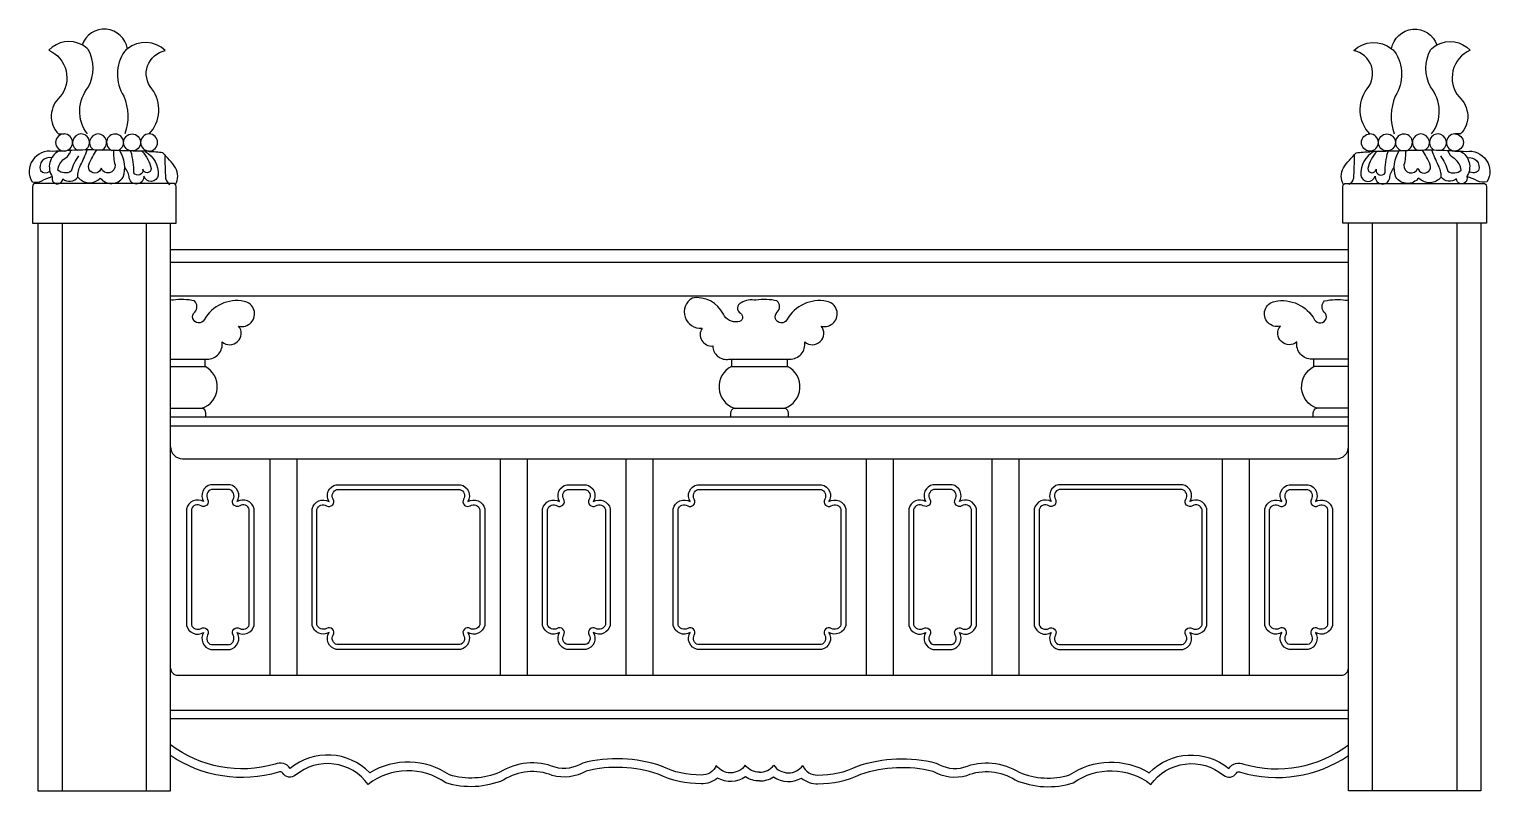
# Model space of a CAD drawing. Extents: x 177 to 2606, y 1151 to 2417.
import ezdxf

# ---------------------------------------------------------------- set-up
doc = ezdxf.new("R2010")
doc.units = 0
doc.header["$LTSCALE"] = 0.85
doc.header["$MEASUREMENT"] = 0
for name, color, linetype in [('3', 3, 'CONTINUOUS'), ('4', 4, 'CONTINUOUS'), ('7', 7, 'CONTINUOUS')]:
    doc.layers.add(name, color=color, linetype=linetype)

msp = doc.modelspace()

# ---------------------------------------------------------------- linework, layer by layer
at = {"layer": '3'}
for p, q in [((412.1, 2030), (2371, 2030)), ((412.1, 1868.6), (469.4, 1868.6)), ((412.1, 1856.6), (469.4, 1856.6)), ((1344.8, 1868.6), (1438.3, 1868.6)), ((1344.8, 1856.6), (1438.3, 1856.6)), ((2371, 1868.6), (2313.7, 1868.6)), ((2371, 1856.6), (2313.7, 1856.6)), ((412.1, 1758), (2371, 1758))]:
    msp.add_line(p, q, dxfattribs=at)
for points in [[(273.7, 2243.2, -0.351325), (275.8, 2321.6, 0.23985), (275.8, 2383.2, 0.06371), (265, 2391.3, 0.06371)], [(340.3, 2384.9, 0.089019), (335.4, 2380.5, 0.300258), (334.1, 2306.2, -0.189853), (335.9, 2243.2)], [(2442.8, 2384.9, -0.089019), (2447.6, 2380.5, -0.300258), (2449, 2306.2, 0.189853), (2447.2, 2243.2)], [(2509.4, 2243.2, 0.351325), (2507.3, 2321.6, -0.23985), (2507.3, 2383.2, -0.06371), (2518.1, 2391.3, -0.06371)], [(259.1, 2207, 0.097598), (246.7, 2181.2, -0.337976), (224.6, 2183.2, -0.194188), (235.2, 2201.9, 0.186969), (244.1, 2211, 0.21396), (245.6, 2215.9, 0.21396)], [(317.4, 2215.8, 0.08206), (319.7, 2191.7, -0.916184), (296.7, 2186.6, -1.036898), (276, 2192.1, -0.062495), (289.4, 2216.6)], [(364.9, 2214.2, -0.126579), (379.8, 2185.7, -0.92779), (366.2, 2184.5, -0.809505), (350.9, 2178.7, 0.086034), (346.1, 2214.1, 0.086034)], [(2418.2, 2214.2, 0.126579), (2403.3, 2185.7, 0.92779), (2416.9, 2184.5, 0.809505), (2432.2, 2178.7, -0.086034), (2437, 2214.1, -0.086034)], [(2465.7, 2215.8, -0.08206), (2463.4, 2191.7, 0.916184), (2486.4, 2186.6, 1.036898), (2507.1, 2192.1, 0.062495), (2493.6, 2216.6)], [(2524, 2207, -0.097598), (2536.4, 2181.2, 0.337976), (2558.5, 2183.2, 0.194188), (2547.8, 2201.9, -0.186969), (2538.9, 2211, -0.21396), (2537.5, 2215.9, -0.21396)], [(214.3, 2203.6, 0.585555), (195.5, 2182.5, 0.386882), (211.3, 2181.2, 0.386882)], [(402.8, 2208.3, 0.023177), (403.7, 2169.6, 0.193142), (411.1, 2159.1, 0.193142)], [(2380.3, 2208.3, -0.023177), (2379.4, 2169.6, -0.193142), (2371.9, 2159.1, -0.193142)], [(2568.7, 2203.6, -0.585555), (2587.6, 2182.5, -0.386882), (2571.7, 2181.2, -0.386882)], [(1391.5, 1181.7, -0.235474), (1367.9, 1193.4, -0.510028), (1319.4, 1193, -0.328161), (1294.6, 1177.2, -0.119513), (1228.7, 1191.9, 0.147077), (1097.5, 1197.1, -0.208934), (1051.5, 1190.1, 0.240594), (959.6, 1181.7, -0.172307), (876, 1177.3, 0.294915), (743.3, 1180.8, 0.391843), (610.7, 1188, 0.390065), (585.8, 1195.1, -0.234975), (412.1, 1227.3)], [(1391.5, 1181.7, 0.235474), (1415.2, 1193.4, 0.510028), (1463.7, 1193, 0.328161), (1488.4, 1177.2, 0.119513), (1554.4, 1191.9, -0.147077), (1685.6, 1197.1, 0.208934), (1731.5, 1190.1, -0.240594), (1823.5, 1181.7, 0.172307), (1907.1, 1177.3, -0.294915), (2039.7, 1180.8, -0.391843), (2172.4, 1188, -0.390065), (2197.3, 1195.1, 0.234975), (2371, 1227.3)]]:
    msp.add_lwpolyline(points, format="xyb", dxfattribs=at)
for points in [[(231.5, 2095), (231.5, 1151)], [(372.1, 1151), (372.1, 2095)], [(2411, 1151), (2411, 2095)], [(2551.5, 2095), (2551.5, 1151)]]:
    msp.add_lwpolyline(points, dxfattribs=at)
for points in [[(478.9, 1386), (510.9, 1386, 0.511858), (522.9, 1414.2, 0.511858), (551, 1426.1), (551, 1619.8, 0.511858), (522.9, 1631.8, 0.511858), (510.9, 1660), (478.9, 1660, 0.511858), (466.9, 1631.8, 0.511858), (438.7, 1619.8), (438.7, 1426.1, 0.511858), (466.9, 1414.2, 0.511858)], [(479.9, 1394), (509.9, 1394, 0.489654), (516, 1410, -0.783486), (527, 1421, 0.489654), (543, 1427.2), (543, 1618.8, 0.489654), (527, 1625, -0.783486), (516, 1635.9, 0.489654), (509.9, 1652), (479.9, 1652, 0.489654), (473.7, 1635.9, -0.783486), (462.7, 1625, 0.489654), (446.7, 1618.8), (446.7, 1427.2, 0.489654), (462.7, 1421, -0.783486), (473.7, 1410, 0.489654)], [(687.6, 1386, -0.511858), (675.6, 1414.2, -0.511858), (647.5, 1426.1), (647.5, 1619.8, -0.511858), (675.6, 1631.8, -0.511858), (687.6, 1660), (894.3, 1660, -0.511858), (906.3, 1631.8, -0.511858), (934.5, 1619.8), (934.5, 1426.1, -0.511858), (906.3, 1414.2, -0.511858), (894.3, 1386)], [(688.7, 1394, -0.489654), (682.5, 1410, 0.783486), (671.5, 1421, -0.489654), (655.5, 1427.2), (655.5, 1618.8, -0.489654), (671.5, 1625, 0.783486), (682.5, 1635.9, -0.489654), (688.7, 1652), (893.3, 1652, -0.489654), (899.5, 1635.9, 0.783486), (910.4, 1625, -0.489654), (926.5, 1618.8), (926.5, 1427.2, -0.489654), (910.4, 1421, 0.783486), (899.5, 1410, -0.489654), (893.3, 1394)], [(1103.1, 1386), (1071.1, 1386, -0.511858), (1059.1, 1414.2, -0.511858), (1030.9, 1426.1), (1030.9, 1619.8, -0.511858), (1059.1, 1631.8, -0.511858), (1071.1, 1660), (1103.1, 1660, -0.511858), (1115.1, 1631.8, -0.511858), (1143.3, 1619.8), (1143.3, 1426.1, -0.511858), (1115.1, 1414.2, -0.511858)], [(1102.1, 1394), (1072.1, 1394, -0.489654), (1065.9, 1410, 0.783486), (1054.9, 1421, -0.489654), (1038.9, 1427.2), (1038.9, 1618.8, -0.489654), (1054.9, 1625, 0.783486), (1065.9, 1635.9, -0.489654), (1072.1, 1652), (1102.1, 1652, -0.489654), (1108.2, 1635.9, 0.783486), (1119.2, 1625, -0.489654), (1135.3, 1618.8), (1135.3, 1427.2, -0.489654), (1119.2, 1421, 0.783486), (1108.2, 1410, -0.489654)], [(1288.2, 1386, -0.511858), (1276.2, 1414.2, -0.511858), (1248, 1426.1), (1248, 1619.8, -0.511858), (1276.2, 1631.8, -0.511858), (1288.2, 1660), (1494.9, 1660, -0.511858), (1506.9, 1631.8, -0.511858), (1535, 1619.8), (1535, 1426.1, -0.511858), (1506.9, 1414.2, -0.511858), (1494.9, 1386)], [(1289.2, 1394, -0.489654), (1283.1, 1410, 0.783486), (1272.1, 1421, -0.489654), (1256, 1427.2), (1256, 1618.8, -0.489654), (1272.1, 1625, 0.783486), (1283.1, 1635.9, -0.489654), (1289.2, 1652), (1493.9, 1652, -0.489654), (1500, 1635.9, 0.783486), (1511, 1625, -0.489654), (1527, 1618.8), (1527, 1427.2, -0.489654), (1511, 1421, 0.783486), (1500, 1410, -0.489654), (1493.9, 1394)], [(1680, 1386), (1712, 1386, 0.511858), (1724, 1414.2, 0.511858), (1752.2, 1426.1), (1752.2, 1619.8, 0.511858), (1724, 1631.8, 0.511858), (1712, 1660), (1680, 1660, 0.511858), (1668, 1631.8, 0.511858), (1639.8, 1619.8), (1639.8, 1426.1, 0.511858), (1668, 1414.2, 0.511858)], [(1681, 1394), (1711, 1394, 0.489654), (1717.2, 1410, -0.783486), (1728.2, 1421, 0.489654), (1744.2, 1427.2), (1744.2, 1618.8, 0.489654), (1728.2, 1625, -0.783486), (1717.2, 1635.9, 0.489654), (1711, 1652), (1681, 1652, 0.489654), (1674.8, 1635.9, -0.783486), (1663.9, 1625, 0.489654), (1647.8, 1618.8), (1647.8, 1427.2, 0.489654), (1663.9, 1421, -0.783486), (1674.8, 1410, 0.489654)], [(2095.5, 1386, 0.511858), (2107.4, 1414.2, 0.511858), (2135.6, 1426.1), (2135.6, 1619.8, 0.511858), (2107.4, 1631.8, 0.511858), (2095.5, 1660), (1888.8, 1660, 0.511858), (1876.8, 1631.8, 0.511858), (1848.6, 1619.8), (1848.6, 1426.1, 0.511858), (1876.8, 1414.2, 0.511858), (1888.8, 1386)], [(2094.4, 1394, 0.489654), (2100.6, 1410, -0.783486), (2111.6, 1421, 0.489654), (2127.6, 1427.2), (2127.6, 1618.8, 0.489654), (2111.6, 1625, -0.783486), (2100.6, 1635.9, 0.489654), (2094.4, 1652), (1889.8, 1652, 0.489654), (1883.6, 1635.9, -0.783486), (1872.6, 1625, 0.489654), (1856.6, 1618.8), (1856.6, 1427.2, 0.489654), (1872.6, 1421, -0.783486), (1883.6, 1410, 0.489654), (1889.8, 1394)], [(2304.2, 1386), (2272.2, 1386, -0.511858), (2260.2, 1414.2, -0.511858), (2232, 1426.1), (2232, 1619.8, -0.511858), (2260.2, 1631.8, -0.511858), (2272.2, 1660), (2304.2, 1660, -0.511858), (2316.2, 1631.8, -0.511858), (2344.4, 1619.8), (2344.4, 1426.1, -0.511858), (2316.2, 1414.2, -0.511858)], [(2303.2, 1394), (2273.2, 1394, -0.489654), (2267.1, 1410, 0.783486), (2256.1, 1421, -0.489654), (2240, 1427.2), (2240, 1618.8, -0.489654), (2256.1, 1625, 0.783486), (2267.1, 1635.9, -0.489654), (2273.2, 1652), (2303.2, 1652, -0.489654), (2309.4, 1635.9, 0.783486), (2320.4, 1625, -0.489654), (2336.4, 1618.8), (2336.4, 1427.2, -0.489654), (2320.4, 1421, 0.783486), (2309.4, 1410, -0.489654)]]:
    msp.add_lwpolyline(points, format="xyb", close=True, dxfattribs=at)
at = {"layer": '4'}
for p, q in [((412.1, 2051), (2371, 2051)), ((412.1, 1974), (2371, 1974)), ((412.1, 1271), (2371, 1271))]:
    msp.add_line(p, q, dxfattribs=at)
for points in [[(420.2, 2159.1, 0.269931), (420.4, 2186.9, 0.050577), (399.2, 2211.8, 0.051415), (376.3, 2213.5), (376.3, 2214.9, 1), (376.3, 2243.2, 0.365895), (381, 2318.2, -0.574197), (403.2, 2381.9, 0.37414), (340.3, 2384.9, 0.775152), (265, 2391.3, 0.342435), (209.4, 2382.5, -0.500537), (228.1, 2304.8, 0.425901), (225.5, 2243.2), (235, 2243.2, 1), (235, 2214.9, 0.014193), (216.4, 2214.3, 0.63376), (181.6, 2163.4, 0.174134), (197.8, 2165.4, -0.070165), (215.4, 2172.3)], [(2362.9, 2159.1, -0.269931), (2362.7, 2186.9, -0.050577), (2383.9, 2211.8, -0.051415), (2406.8, 2213.5), (2406.8, 2214.9, -1), (2406.8, 2243.2, -0.365895), (2402, 2318.2, 0.574197), (2379.9, 2381.9, -0.37414), (2442.8, 2384.9, -0.775152), (2518.1, 2391.3, -0.342435), (2573.7, 2382.5, 0.500537), (2555, 2304.8, -0.425901), (2557.6, 2243.2), (2548.1, 2243.2, -1), (2548.1, 2214.9, -0.014193), (2566.7, 2214.3, -0.63376), (2601.5, 2163.4, -0.174134), (2585.3, 2165.4, 0.070165), (2567.7, 2172.3)], [(1391.5, 1167.3, 0.140819), (1414.9, 1174, 0.283174), (1461.4, 1172.2, 0.19143), (1488.7, 1162.8, 0.117149), (1559.9, 1178.5, -0.143537), (1680, 1183.7, 0.203658), (1736.2, 1176.5, -0.246467), (1816.7, 1169, 0.179118), (1913.5, 1164.2, -0.331455), (2042.3, 1161.6, -0.434053), (2163.2, 1176.9, 0.457151), (2184.6, 1180.5, -0.444505), (2191.6, 1181.8, 0.224106), (2371, 1209.6)]]:
    msp.add_lwpolyline(points, format="xyb", dxfattribs=at)
for points in [[(412.1, 1151), (412.1, 2095), (421.1, 2095), (421.1, 2156, 0.414214), (416.1, 2161), (187.5, 2161, 0.414214), (182.5, 2156), (182.5, 2095), (191.5, 2095), (191.5, 1151)], [(2371, 1151), (2371, 2095), (2362, 2095), (2362, 2156, -0.414214), (2367, 2161), (2595.5, 2161, -0.414214), (2600.5, 2156), (2600.5, 2095), (2591.5, 2095), (2591.5, 1151)]]:
    msp.add_lwpolyline(points, format="xyb", close=True, dxfattribs=at)
at = {"layer": '7'}
for p, q in [((376.3, 2243.2), (376.4, 2243.2)), ((2406.8, 2243.2), (2406.7, 2243.2)), ((191.5, 2095), (412.1, 2095)), ((2591.5, 2095), (2371, 2095)), ((412.1, 1787), (464.5, 1787)), ((1349.6, 1787), (1433.5, 1787)), ((2371, 1787), (2318.5, 1787)), ((412.1, 1773), (2371, 1773)), ((576.9, 1703), (576.9, 1343)), ((621.9, 1703), (621.9, 1343)), ((960.1, 1703), (960.1, 1343)), ((1005.1, 1703), (1005.1, 1343)), ((1169.1, 1703), (1169.1, 1343)), ((1214.1, 1703), (1214.1, 1343)), ((1569, 1703), (1569, 1343)), ((1614, 1703), (1614, 1343)), ((1778, 1703), (1778, 1343)), ((1823, 1703), (1823, 1343)), ((2161.2, 1703), (2161.2, 1343)), ((2206.2, 1703), (2206.2, 1343)), ((412.1, 1285), (2371, 1285))]:
    msp.add_line(p, q, dxfattribs=at)
for points in [[(225.9, 2214.7, 0.443127), (215.4, 2172.3, 1.153475), (232.6, 2168.5, 0.415689), (257.9, 2171.5, -0.153284), (262.5, 2191.1, 0.011894), (273.5, 2216.6)], [(376.3, 2214.9, -0.011662), (323.7, 2215.5, 0.007544), (297.8, 2216.4, 0.008157), (269.8, 2216.6, 0.021569), (235, 2214.9, 0.021569)], [(257.9, 2171.5, 0.45941), (295.1, 2170, 0.505016), (333.1, 2171.2, 0.22616), (327.8, 2215.3)], [(369.8, 2213.9, -0.294764), (391.2, 2175, -0.839266), (367.8, 2173.1, -0.93868), (343.4, 2169.9, 0.160509), (335.8, 2187.7, 0.160509)], [(2413.3, 2213.9, 0.294764), (2391.9, 2175, 0.839266), (2415.3, 2173.1, 0.93868), (2439.7, 2169.9, -0.160509), (2447.3, 2187.7, -0.160509)], [(2406.8, 2214.9, 0.011662), (2459.4, 2215.5, -0.007544), (2485.3, 2216.4, -0.008157), (2513.3, 2216.6, -0.021569), (2548.1, 2214.9, -0.021569)], [(2525.1, 2171.5, -0.45941), (2487.9, 2170, -0.505016), (2450, 2171.2, -0.22616), (2455.3, 2215.3)], [(2557.2, 2214.7, -0.443127), (2567.7, 2172.3, -1.153475), (2550.5, 2168.5, -0.415689), (2525.1, 2171.5, 0.153284), (2520.5, 2191.1, -0.011894), (2509.6, 2216.6)], [(470.7, 1773), (470.7, 1779.1, 0.380447), (464.5, 1787, 0.657095), (469.4, 1856.6), (469.4, 1868.6), (472.7, 1868.6, 0.463563), (497.7, 1897.4, 0.915152), (525.3, 1923.8, 1.04045), (534.5, 1964.9, 0.327266), (468.2, 1934.2, -1.187084), (452.3, 1947.1, 0.433453), (451.7, 1965.5, 0.103927), (416.7, 1966.7, 0.03171), (412.1, 1967.2, 0.03171)], [(1439.6, 1773), (1439.6, 1779.1, 0.380447), (1433.5, 1787, 0.657095), (1438.3, 1856.6), (1438.3, 1868.6), (1441.7, 1868.6, 0.463563), (1466.7, 1897.4, 0.915152), (1494.3, 1923.8, 1.04045), (1503.5, 1964.9, 0.327266), (1437.2, 1934.2, -1.187084), (1421.2, 1947.1, 0.433453), (1420.6, 1965.5, 0.103927), (1385.6, 1966.7, 0.178149), (1361.1, 1962.4, 0.645726), (1359.9, 1945.2, -0.762826), (1355.6, 1931.1, -0.339797), (1331.6, 1943.4, 0.331975), (1279.4, 1970.4, 0.792521), (1296, 1920.1, 0.628001), (1313.8, 1890.7, 0.460853), (1340.8, 1868.6), (1344.8, 1868.6), (1344.8, 1856.6, 0.657095), (1349.6, 1787, 0.380447), (1343.5, 1779.1), (1343.5, 1773)], [(2312.4, 1773), (2312.4, 1779.1, -0.380447), (2318.5, 1787, -0.657095), (2313.7, 1856.6), (2313.7, 1868.6), (2310.4, 1868.6, -0.463563), (2285.4, 1897.4, -0.915152), (2257.8, 1923.8, -1.04045), (2248.6, 1964.9, -0.327266), (2314.8, 1934.2, 1.187084), (2330.8, 1947.1, -0.433453), (2331.4, 1965.5, -0.103927), (2366.4, 1966.7, -0.03171), (2371, 1967.2, -0.03171)], [(412.1, 1723, 0.414214), (432.1, 1703), (2351, 1703, 0.414214), (2371, 1723)], [(412.1, 1355, 0.414214), (424.1, 1343), (2359, 1343, 0.414214), (2371, 1355)], [(1391.5, 1167.3, -0.140819), (1368.2, 1174, -0.283174), (1321.7, 1172.2, -0.19143), (1294.4, 1162.8, -0.117149), (1223.2, 1178.5, 0.143537), (1103.1, 1183.7, -0.203658), (1046.9, 1176.5, 0.246467), (966.3, 1169, -0.179118), (869.6, 1164.2, 0.331455), (740.8, 1161.6, 0.434053), (619.9, 1176.9, -0.457151), (598.5, 1180.5, 0.444505), (591.5, 1181.8, -0.224106), (412.1, 1209.6)]]:
    msp.add_lwpolyline(points, format="xyb", dxfattribs=at)
for centre in [(348, 2229.1), (2435.1, 2229.1)]:
    msp.add_circle(centre, 14.1, dxfattribs=at)
for centre, start, end in [((235, 2229.1), 270, 90), ((263.2, 2229.1), 297.7499, 244.4449), ((291.5, 2229.1), 296.6203, 241.857), ((319.8, 2229.1), 286.2834, 248.4796), ((376.3, 2229.1), 90, 270), ((2406.8, 2229.1), 270, 90), ((2463.3, 2229.1), 291.5204, 253.7166), ((2491.6, 2229.1), 298.143, 243.3797), ((2519.9, 2229.1), 295.5551, 242.2501), ((2548.1, 2229.1), 90, 270)]:
    msp.add_arc(centre, 14.1, start, end, dxfattribs=at)

doc.saveas('drawing.dxf')
